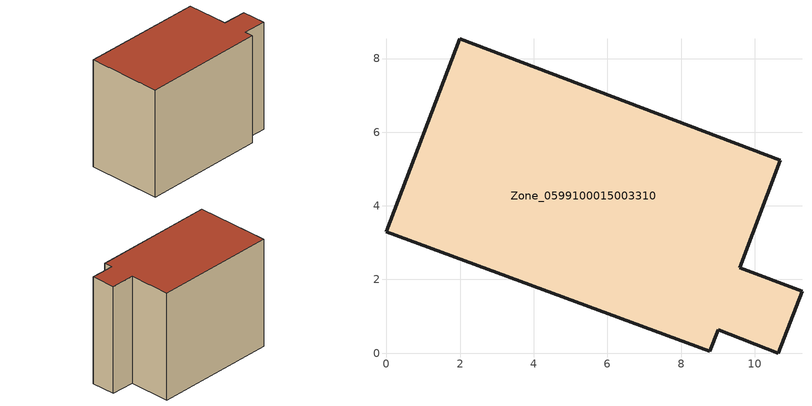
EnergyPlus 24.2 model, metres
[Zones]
Zone_0599100015003310
 floor ground (C_G): 1.98,8.53 10.7,5.24 9.6,2.32 11.29,1.68 10.64,0 9.01,0.63 8.79,0.05 0,3.3 z0.73
 wall outside (C_F): 0,3.3 8.79,0.05 9.01,0.63 10.64,0 11.29,1.68 9.6,2.32 10.7,5.24 1.98,8.53 0,3.3 z0.73:8.96
 roof outside (C_R): 11.29,1.68 9.6,2.32 10.7,5.24 1.98,8.53 0,3.3 8.79,0.05 9.01,0.63 10.64,0 z8.96
[BUILDING]
Pand.0599100015003310: North Axis=0; Terrain=City; Loads Convergence Tolerance Value=0.04; Temperature Convergence Tolerance Value=0.4; Solar Distribution=FullExterior; Maximum Number of Warmup Days=25; Minimum Number of Warmup Days=1
[Site:Location]
Rotterdam.The.Hague.AP_ZH_NLD Design_Conditions: Latitude=51.96; Longitude=4.45; Time Zone=1; Elevation=-4.5
[SITE:GROUNDTEMPERATURE:BUILDINGSURFACE]
18, 18, 18, 18, 18, 18, 18, 18, 18, 18, 18, 18
[MATERIAL] Thermal Absorptance=0.9; Solar Absorptance=0.7; Visible Absorptance=0.7
Name | Roughness | Thickness | Conductivity | Density | Specific Heat
G.TI.1965-1974 | MediumSmooth | 0.15 | 0.882353 | 540 | 1210
F.TI.1965-1974 | Rough | 0.3 | 0.697674 | 1920 | 840
R.TI.1965-1974 | MediumRough | 0.2 | 0.232558 | 1500 | 1000
[CONSTRUCTION]
C_G: G.TI.1965-1974
C_F: F.TI.1965-1974
C_R: R.TI.1965-1974
[ZONE]
Zone_0599100015003310: Type=1; Multiplier=1; Ceiling Height=Autocalculate; Volume=Autocalculate; Floor Area=autocalculate; Part of Total Floor Area=Yes
[ZONEINFILTRATION:DESIGNFLOWRATE]
Infil_Zone_0599100015003310: Zone or ZoneList or Space or SpaceList=Zone_0599100015003310; Schedule=AlwaysOn; Design Flow Rate Calculation Method=Flow/Area; Flow Rate per Floor Area=0.003; Constant Term Coefficient=1; Temperature Term Coefficient=0; Velocity Term Coefficient=0; Velocity Squared Term Coefficient=0
[HVACTEMPLATE:ZONE:IDEALLOADSAIRSYSTEM]
Zone_0599100015003310: Maximum Heating Supply Air Temperature=50; Minimum Cooling Supply Air Temperature=13; Maximum Heating Supply Air Humidity Ratio=0.0156; Minimum Cooling Supply Air Humidity Ratio=0.0077; Heating Limit=NoLimit; Cooling Limit=NoLimit; Dehumidification Control Type=ConstantSensibleHeatRatio; Cooling Sensible Heat Ratio=0.7; Dehumidification Setpoint=60; Humidification Control Type=None; Humidification Setpoint=30; Outdoor Air Method=None; Outdoor Air Flow Rate per Person=0.00944; Outdoor Air Flow Rate per Zone Floor Area=0; Outdoor Air Flow Rate per Zone=0; Demand Controlled Ventilation Type=None; Outdoor Air Economizer Type=NoEconomizer; Heat Recovery Type=None; Sensible Heat Recovery Effectiveness=0.7; Latent Heat Recovery Effectiveness=0.65
[ZONECONTROL:THERMOSTAT]
ThermostatControl_Zone_0599100015003310: Zone or ZoneList=Zone_0599100015003310; Control Type Schedule=DualSetpointControlType; Control 1=Thermostat_Zone_0599100015003310; Temperature Difference Between Cutout And Setpoint=0
[THERMOSTATSETPOINT:DUALSETPOINT]
Thermostat_Zone_0599100015003310: Heating Setpoint Temperature Schedule=HeatingSetpoint_Zone_0599100015003310; Cooling Setpoint Temperature Schedule=CoolingSetpoint_Zone_0599100015003310
[SCHEDULE:COMPACT]
HeatingSetpoint_Zone_0599100015003310: Through: 12/31, For: AllDays, Until: 24:00, 21
CoolingSetpoint_Zone_0599100015003310: Through: 12/31, For: AllDays, Until: 24:00, 24
DualSetpointControlType: Through: 12/31, For: AllDays, Until: 24:00, 4
AlwaysOn: Through: 12/31, For: AllDays, Until: 24:00, 1
